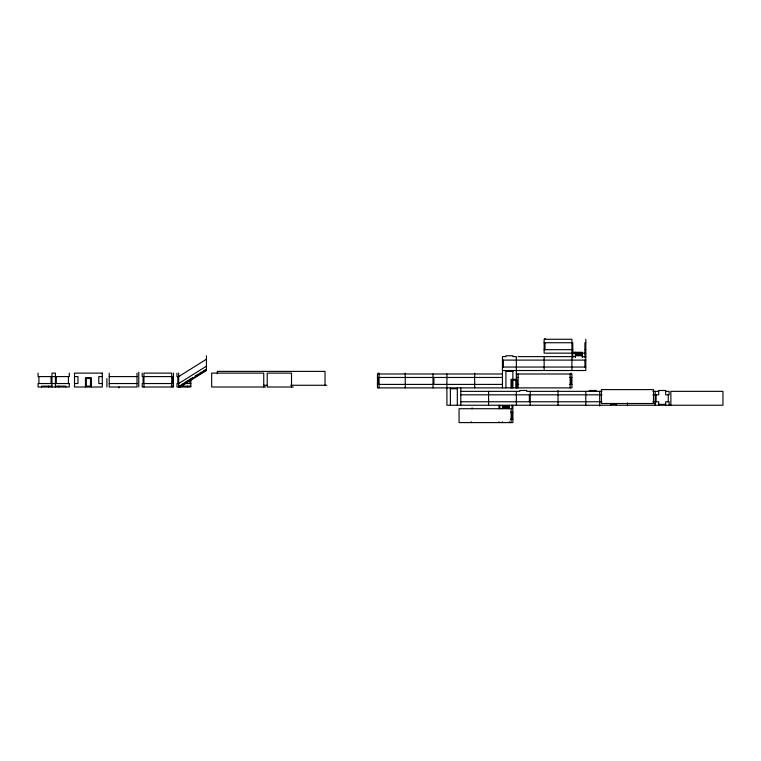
<?xml version="1.0" encoding="UTF-8"?>
<svg xmlns="http://www.w3.org/2000/svg" width="761" height="761" viewBox="0 0 761 761"><rect width="100%" height="100%" fill="white"/><g stroke="black" fill="none" stroke-linecap="round" stroke-linejoin="round"><path stroke-width="1.14" d="M178.673 376.59L206.45 359.23M178.673 383.534L206.45 366.174M206.45 355.758L206.45 370.521L180.062 387.007L180.062 385.275M544.134 342.735L572.776 342.735L572.776 357.784M585.799 342.735L584.924 342.735L584.924 357.784M544.134 349.68L572.776 349.68M584.924 349.68L585.799 349.68M573.062 352.286L582.327 352.286L582.327 357.499M585.799 353.152L544.134 353.152L544.134 339.263L571.911 339.263L571.911 370.521M575.383 354.027L582.327 354.027M575.383 354.892L582.327 354.892M575.383 355.758L582.327 355.758M518.089 356.624L575.383 356.624M582.327 356.624L585.799 356.624M502.46 360.105L585.799 360.105M502.46 367.049L585.799 367.049M205.061 369.646L206.45 369.646L178.673 387.007L178.673 373.118M206.45 370.521L203.672 370.521L203.672 371.387M502.46 370.521L585.799 370.521L585.799 339.263M505.932 371.387L512.876 371.387M502.46 373.993L377.466 373.993L377.466 387.882L571.911 387.882L571.911 373.993L516.348 373.993M74.511 376.59L77.983 376.59L77.983 383.534L74.511 383.534M102.288 376.59L98.816 376.59L98.816 383.534L102.288 383.534M109.232 376.59L137.009 376.59M143.953 376.59L171.729 376.59M173.47 376.59L172.595 376.59L172.595 383.534L173.47 383.534M179.254 376.59L176.942 376.59L176.942 373.118M377.466 377.466L502.46 377.466M516.348 377.466L518.669 377.466M569.589 377.466L571.911 377.466M184.229 382.669L185.617 382.669L185.617 381.803L187.006 381.803L187.006 380.938L188.395 380.938L188.395 380.062M109.232 383.534L137.009 383.534M143.953 383.534L171.729 383.534M179.254 383.534L176.942 383.534L176.942 387.007L190.83 387.007L190.83 378.911M184.229 383.534L182.84 383.534L182.84 384.41M184.913 383.534L190.83 383.534M377.466 384.41L502.46 384.41M516.348 384.41L518.669 384.41M569.589 384.41L571.911 384.41M263.506 385.275L267.054 385.275M290.712 385.275L326.754 385.275M51.938 386.141L41.522 386.141L41.522 387.007M55.41 386.141L65.827 386.141L65.827 387.007M85.451 386.141L91.349 386.141M171.149 386.141L173.47 386.141M178.673 386.141L180.062 386.141M190.83 386.141L180.414 386.141L180.414 387.007M265.484 387.007L211.663 387.007L211.663 373.118L263.744 373.118L263.744 387.007M293.261 387.007L267.216 387.007L267.216 373.118L291.52 373.118L291.52 387.007M450.379 388.747L457.323 388.747M460.795 391.354L519.82 391.354L519.82 390.479L526.764 390.479L526.764 391.354L601.999 391.354M652.928 391.354L658.712 391.354M665.656 391.354L669.128 391.354L669.128 394.826L665.656 394.826L665.656 390.479L658.712 390.479L658.712 394.826L652.928 394.826M460.795 394.826L601.999 394.826M460.795 401.77L601.999 401.77M652.928 401.77L658.712 401.77L658.712 405.242M655.24 403.501L601.418 403.501L601.418 389.613L653.509 389.613L653.509 403.501M658.712 404.376L665.656 404.376M502.46 406.108L509.404 406.108M502.46 406.973L509.404 406.973M502.46 407.848L509.404 407.848M510.564 412.186L512.876 412.186M510.564 419.13L512.876 419.13M670.869 405.242L670.869 391.354L722.95 391.354L722.95 405.242L446.907 405.242L446.907 373.993M669.128 405.242L669.128 401.77L665.656 401.77L665.656 405.242M668.263 394.826L668.263 401.77M656.106 394.826L656.106 401.77M655.24 391.354L655.24 405.242M627.464 402.921L627.464 405.242M616.524 405.242L616.524 404.376L610.626 404.376L610.626 405.242M599.687 391.354L599.687 406.108M596.215 391.354L596.215 390.479L589.271 390.479L589.271 391.354M585.799 391.354L585.799 405.242M584.924 360.105L584.924 367.049M575.383 352.286L575.383 357.499M571.035 373.118L571.035 373.993M571.035 377.466L571.035 384.41M570.17 373.993L570.17 387.882M558.022 390.479L558.022 405.242M545 338.398L545 339.263M545 342.735L545 349.68M544.134 356.624L544.134 370.521M530.236 391.354L530.236 405.242M529.371 394.826L529.371 401.77M518.089 373.993L518.089 387.882M516.928 387.882L516.928 379.368L511.031 379.368L511.031 387.882M516.348 387.882L516.348 356.624L512.876 356.624L512.876 355.758L505.932 355.758L505.932 356.624L502.46 356.624L502.46 387.882M516.348 391.354L516.348 405.242M516.063 387.882L516.063 380.243L511.896 380.243L511.896 387.882M512.876 370.521L512.876 387.882M512.876 405.242L512.876 422.602L459.064 422.602L459.064 408.714L511.145 408.714L511.145 422.602M512.01 405.242L512.01 408.714M512.01 412.186L512.01 419.13M509.404 405.242L509.404 408.714M509.404 421.737L509.404 422.602M505.932 370.521L505.932 387.882M503.335 360.105L503.335 367.049M502.46 405.242L502.46 408.714M502.46 421.737L502.46 422.602M499.863 405.242L499.863 408.714M498.988 405.242L498.988 408.714M498.988 421.737L498.988 422.602M488.572 391.354L488.572 405.242M474.683 373.118L474.683 387.882M472.077 407.848L472.077 408.714M471.211 421.737L471.211 422.602M460.795 387.882L460.795 405.242M457.323 387.882L457.323 405.242M450.379 387.882L450.379 405.242M433.884 377.466L433.884 384.41M433.019 373.993L433.019 387.882M405.242 373.118L405.242 387.882M379.083 373.118L379.083 387.882M378.331 373.118L378.331 373.993M378.331 377.466L378.331 384.41M325.014 385.275L325.014 371.387L217.37 371.387L217.37 373.699M202.283 371.387L202.283 372.253M200.894 372.253L200.894 373.118M199.506 373.118L199.506 373.993M198.117 373.993L198.117 374.859L196.728 374.859L196.728 375.725L195.339 375.725L195.339 376.59M192.562 377.466L192.562 378.331L191.173 378.331L191.173 379.197M189.965 380.062L189.965 383.534M189.784 379.197L189.784 380.062M187.358 386.141L187.358 387.007M181.451 384.41L181.451 385.275M177.808 376.59L177.808 383.534M173.47 373.118L173.47 387.007L142.221 387.007L142.221 383.534L143.087 383.534L143.087 376.59L142.221 376.59L142.221 373.118M171.729 387.007L171.729 373.118L143.953 373.118L143.953 387.007M138.749 372.253L138.749 387.007M137.009 373.118L137.009 387.007L109.232 387.007L109.232 373.118M118.906 387.007L118.906 387.882M106.901 378.502L106.901 387.007M91.349 387.007L91.349 377.637L85.451 377.637L85.451 387.007M90.483 386.141L90.483 378.502L86.316 378.502L86.316 386.141M69.299 373.118L69.299 376.59L38.05 376.59L38.05 373.118M68.433 376.59L68.433 383.534M58.882 386.141L58.882 387.007M56.276 376.59L56.276 383.534M55.41 387.007L55.41 373.118L51.938 373.118L51.938 387.007M51.073 376.59L51.073 383.534M48.466 386.141L48.466 387.007M38.916 376.59L38.916 383.534M102.288 373.118L74.511 373.118L74.511 387.007L102.288 387.007L102.288 373.118M69.299 383.534L38.05 383.534L38.05 387.007L69.299 387.007L69.299 383.534"/></g></svg>
